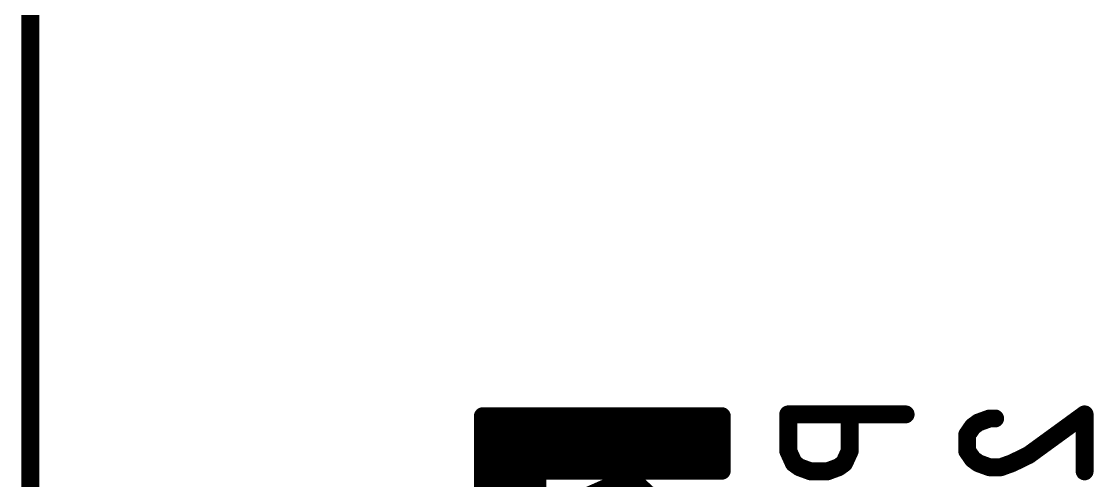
# Model space of a CAD drawing. Extents: x 100 to 128.6, y 94 to 134.1.
# Drawn here: x 99.95 to 105.94, y 108.63 to 111.19 of the extents above; entities that cross this region are included whole.
import ezdxf

# ---------------------------------------------------------------- set-up
doc = ezdxf.new("R2010")
doc.units = 0
doc.layers.get('0').update_dxf_attribs({"linetype": 'CONTINUOUS'})
doc.layers.add('MASK-BOTTOM_PHO', color=5, linetype='CONTINUOUS')
doc.layers.add('SILK-BOTTOM_PHO', color=14, linetype='CONTINUOUS')

# ---------------------------------------------------------------- blocks, each defined once
blk = doc.blocks.new('ROUND_1')
at = {"const_width": 0.050038}
blk.add_lwpolyline([(-0.025018, 0, 1), (0.025018, 0, 1)], format="xyb", close=True, dxfattribs=at)

msp = doc.modelspace()

# ---------------------------------------------------------------- linework, layer by layer
at = {"layer": 'MASK-BOTTOM_PHO', "const_width": 0.100076}
msp.add_lwpolyline([(100.000054, 131.99999), (100.000054, 102.00005)], dxfattribs=at)
at = {"layer": 'SILK-BOTTOM_PHO', "const_width": 0.100076}
for points in [[(100.000054, 131.99999), (100.000054, 102.00005)], [(102.528116, 108.99013), (102.528116, 108.160312)], [(102.528116, 108.99013), (103.863394, 108.99013)], [(102.540816, 108.99013), (102.540816, 108.058966)], [(102.55504, 108.99013), (102.55504, 108.014008)], [(102.56901, 108.99013), (102.56901, 107.980988)], [(102.583234, 108.99013), (102.583234, 107.954318)], [(102.597458, 108.99013), (102.597458, 107.931458)], [(102.611428, 108.99013), (102.611428, 107.9119)], [(102.625652, 108.99013), (102.625652, 107.894628)], [(102.639876, 108.99013), (102.639876, 107.87888)], [(102.653846, 108.99013), (102.653846, 107.863894)], [(102.66807, 108.99013), (102.66807, 107.851448)], [(102.682294, 108.99013), (102.682294, 107.83951)], [(102.696264, 108.99013), (102.696264, 107.828588)], [(102.710488, 108.99013), (102.710488, 107.818428)], [(102.724712, 108.99013), (102.724712, 107.809792)], [(102.738936, 108.99013), (102.738936, 107.801156)], [(102.752906, 108.99013), (102.752906, 107.794044)], [(102.76713, 108.99013), (102.76713, 107.786932)], [(102.781354, 108.99013), (102.781354, 107.780582)], [(102.795324, 108.99013), (102.795324, 107.775248)], [(102.809548, 108.99013), (102.809548, 107.770422)], [(102.823772, 108.99013), (102.823772, 107.765596)], [(102.837742, 108.99013), (102.837742, 108.68533)], [(102.851966, 108.99013), (102.851966, 108.68533)], [(102.86619, 108.99013), (102.86619, 108.68533)], [(102.88016, 108.99013), (102.88016, 108.68533)], [(102.894384, 108.99013), (102.894384, 108.68533)], [(102.908608, 108.99013), (102.908608, 108.68533)], [(102.922832, 108.99013), (102.922832, 108.68533)], [(102.936802, 108.99013), (102.936802, 108.68533)], [(102.951026, 108.99013), (102.951026, 108.68533)], [(102.96525, 108.99013), (102.96525, 108.68533)], [(102.97922, 108.99013), (102.97922, 108.68533)], [(102.993444, 108.99013), (102.993444, 108.68533)], [(103.007668, 108.99013), (103.007668, 108.68533)], [(103.021638, 108.99013), (103.021638, 108.68533)], [(103.035862, 108.99013), (103.035862, 108.68533)], [(103.050086, 108.99013), (103.050086, 108.68533)], [(103.064056, 108.99013), (103.064056, 108.68533)], [(103.07828, 108.99013), (103.07828, 108.68533)], [(103.092504, 108.99013), (103.092504, 108.68533)], [(103.106728, 108.99013), (103.106728, 108.68533)], [(103.120698, 108.99013), (103.120698, 108.68533)], [(103.134922, 108.99013), (103.134922, 108.68533)], [(103.149146, 108.99013), (103.149146, 108.68533)], [(103.163116, 108.99013), (103.163116, 108.68533)], [(103.17734, 108.99013), (103.17734, 108.68533)], [(103.191564, 108.99013), (103.191564, 108.68533)], [(103.205534, 108.99013), (103.205534, 108.68533)], [(103.219758, 108.99013), (103.219758, 108.68533)], [(103.233982, 108.99013), (103.233982, 108.68533)], [(103.247952, 108.99013), (103.247952, 108.68533)], [(103.262176, 108.99013), (103.262176, 108.68533)], [(103.2764, 108.99013), (103.2764, 108.68533)], [(103.290624, 108.99013), (103.290624, 108.68533)], [(103.304594, 108.99013), (103.304594, 108.68533)], [(103.318818, 108.99013), (103.318818, 108.68533)], [(103.333042, 108.99013), (103.333042, 108.68533)], [(103.347012, 108.99013), (103.347012, 108.68533)], [(103.361236, 108.99013), (103.361236, 108.68533)], [(103.37546, 108.99013), (103.37546, 108.68533)], [(103.38943, 108.99013), (103.38943, 108.68533)], [(103.403654, 108.99013), (103.403654, 108.68533)], [(103.417878, 108.99013), (103.417878, 108.68533)], [(103.432102, 108.99013), (103.432102, 108.68533)], [(103.446072, 108.99013), (103.446072, 108.68533)], [(103.460296, 108.99013), (103.460296, 108.68533)], [(103.47452, 108.99013), (103.47452, 108.68533)], [(103.48849, 108.99013), (103.48849, 108.68533)], [(103.502714, 108.99013), (103.502714, 108.68533)], [(103.516938, 108.99013), (103.516938, 108.68533)], [(103.530908, 108.99013), (103.530908, 108.68533)], [(103.545132, 108.99013), (103.545132, 108.68533)], [(103.559356, 108.99013), (103.559356, 108.68533)], [(103.573326, 108.99013), (103.573326, 108.68533)], [(103.58755, 108.99013), (103.58755, 108.68533)], [(103.601774, 108.99013), (103.601774, 108.68533)], [(103.615998, 108.99013), (103.615998, 108.68533)], [(103.629968, 108.99013), (103.629968, 108.68533)], [(103.644192, 108.99013), (103.644192, 108.68533)], [(103.658416, 108.99013), (103.658416, 108.68533)], [(103.672386, 108.99013), (103.672386, 108.68533)], [(103.68661, 108.99013), (103.68661, 108.68533)], [(103.700834, 108.99013), (103.700834, 108.68533)], [(103.714804, 108.99013), (103.714804, 108.68533)], [(103.729028, 108.99013), (103.729028, 108.68533)], [(103.743252, 108.99013), (103.743252, 108.68533)], [(103.757222, 108.99013), (103.757222, 108.68533)], [(103.771446, 108.99013), (103.771446, 108.68533)], [(103.78567, 108.99013), (103.78567, 108.68533)], [(103.799894, 108.99013), (103.799894, 108.68533)], [(103.813864, 108.99013), (103.813864, 108.68533)], [(103.828088, 108.99013), (103.828088, 108.68533)], [(103.842312, 108.99013), (103.842312, 108.68533)], [(103.856282, 108.99013), (103.856282, 108.68533)], [(103.863394, 108.99013), (103.863394, 108.68533)], [(104.234488, 109.000036), (104.89057, 109.000036)], [(104.234488, 109.000036), (104.234488, 108.795566)], [(104.57815, 108.795566), (104.57815, 109.000036)], [(105.578148, 108.772706), (105.890568, 109.000036)], [(105.890568, 109.000036), (105.890568, 108.681774)], [(102.528116, 108.975144), (103.863394, 108.975144)], [(102.528116, 108.961174), (103.863394, 108.961174)], [(102.528116, 108.94695), (103.863394, 108.94695)], [(102.528116, 108.932726), (103.863394, 108.932726)], [(105.265728, 108.93171), (105.234486, 108.886244)], [(105.29697, 108.95457), (105.265728, 108.93171)], [(105.359454, 108.977176), (105.29697, 108.95457)], [(105.390696, 108.977176), (105.359454, 108.977176)], [(102.528116, 108.918502), (103.863394, 108.918502)], [(102.528116, 108.904532), (103.863394, 108.904532)], [(102.528116, 108.890308), (103.863394, 108.890308)], [(102.528116, 108.876084), (103.863394, 108.876084)], [(102.528116, 108.862114), (103.863394, 108.862114)], [(105.234486, 108.886244), (105.234486, 108.795566)], [(102.528116, 108.84789), (103.863394, 108.84789)], [(102.528116, 108.833666), (103.863394, 108.833666)], [(102.528116, 108.819696), (103.863394, 108.819696)], [(102.528116, 108.805472), (103.863394, 108.805472)], [(102.528116, 108.791248), (103.863394, 108.791248)], [(102.528116, 108.777278), (103.863394, 108.777278)], [(102.528116, 108.763054), (103.863394, 108.763054)], [(102.528116, 108.74883), (103.863394, 108.74883)], [(104.234488, 108.795566), (104.26573, 108.72724)], [(104.546908, 108.72724), (104.57815, 108.795566)], [(105.234486, 108.795566), (105.265728, 108.7501)], [(105.265728, 108.7501), (105.29697, 108.72724)], [(105.484422, 108.72724), (105.578148, 108.772706)], [(102.528116, 108.734606), (103.863394, 108.734606)], [(102.528116, 108.720636), (103.863394, 108.720636)], [(102.528116, 108.706412), (103.863394, 108.706412)], [(102.528116, 108.692188), (103.863394, 108.692188)], [(102.83317, 108.68533), (103.863394, 108.68533)], [(102.83317, 108.68533), (102.83317, 108.160312)], [(104.26573, 108.72724), (104.296972, 108.704634)], [(104.296972, 108.704634), (104.359456, 108.681774)], [(104.359456, 108.681774), (104.453182, 108.681774)], [(104.453182, 108.681774), (104.515666, 108.704634)], [(104.515666, 108.704634), (104.546908, 108.72724)], [(105.29697, 108.72724), (105.359454, 108.704634)], [(105.359454, 108.704634), (105.421938, 108.704634)], [(105.421938, 108.704634), (105.484422, 108.72724)], [(102.528116, 108.678218), (102.83317, 108.678218)], [(102.528116, 108.663994), (102.83317, 108.663994)], [(102.528116, 108.64977), (102.83317, 108.64977)], [(102.528116, 108.6358), (102.83317, 108.6358)], [(102.528116, 108.621576), (102.83317, 108.621576)], [(103.043736, 108.513118), (103.349552, 108.647484)], [(103.290624, 108.621576), (103.377746, 108.621576)], [(103.290624, 108.621576), (103.290624, 107.949492)], [(103.304594, 108.627926), (103.304594, 107.974638)], [(103.318818, 108.634022), (103.318818, 108.006134)], [(103.322628, 108.6358), (103.361998, 108.6358)], [(103.333042, 108.640372), (103.333042, 108.047028)], [(103.347012, 108.64596), (103.347012, 108.2294)], [(103.349552, 108.647484), (103.863394, 108.17352)], [(103.361236, 108.6358), (103.361236, 108.2167)], [(103.37546, 108.6231), (103.37546, 108.203492)], [(102.528116, 108.607352), (102.83317, 108.607352)], [(102.528116, 108.593382), (102.83317, 108.593382)], [(103.205534, 108.584492), (103.205534, 107.547918)], [(103.219758, 108.59008), (103.219758, 107.861608)], [(103.226108, 108.593382), (103.40848, 108.593382)], [(103.233982, 108.59643), (103.233982, 107.874816)], [(103.247952, 108.60278), (103.247952, 107.890564)], [(103.258366, 108.607352), (103.392732, 108.607352)], [(103.262176, 108.608876), (103.262176, 107.907836)], [(103.2764, 108.615226), (103.2764, 107.926886)], [(103.38943, 108.609638), (103.38943, 108.19003)], [(103.403654, 108.59643), (103.403654, 108.176822)], [(103.417878, 108.58373), (103.417878, 108.164122)]]:
    msp.add_lwpolyline(points, dxfattribs=at)

# ---------------------------------------------------------------- block references
at = {"layer": 'SILK-BOTTOM_PHO'}
for p in [(102.528116, 108.99013), (102.528116, 108.99013), (102.540816, 108.99013), (102.55504, 108.99013), (102.56901, 108.99013), (102.583234, 108.99013), (102.597458, 108.99013), (102.611428, 108.99013), (102.625652, 108.99013), (102.639876, 108.99013), (102.653846, 108.99013), (102.66807, 108.99013), (102.682294, 108.99013), (102.696264, 108.99013), (102.710488, 108.99013), (102.724712, 108.99013), (102.738936, 108.99013), (102.752906, 108.99013), (102.76713, 108.99013), (102.781354, 108.99013), (102.795324, 108.99013), (102.809548, 108.99013), (102.823772, 108.99013), (102.837742, 108.99013), (102.851966, 108.99013), (102.86619, 108.99013), (102.88016, 108.99013), (102.894384, 108.99013), (102.908608, 108.99013), (102.922832, 108.99013), (102.936802, 108.99013), (102.951026, 108.99013), (102.96525, 108.99013), (102.97922, 108.99013), (102.993444, 108.99013), (103.007668, 108.99013), (103.021638, 108.99013), (103.035862, 108.99013), (103.050086, 108.99013), (103.064056, 108.99013), (103.07828, 108.99013), (103.092504, 108.99013), (103.106728, 108.99013), (103.120698, 108.99013), (103.134922, 108.99013), (103.149146, 108.99013), (103.163116, 108.99013), (103.17734, 108.99013), (103.191564, 108.99013), (103.205534, 108.99013), (103.219758, 108.99013), (103.233982, 108.99013), (103.247952, 108.99013), (103.262176, 108.99013), (103.2764, 108.99013), (103.290624, 108.99013), (103.304594, 108.99013), (103.318818, 108.99013), (103.333042, 108.99013), (103.347012, 108.99013), (103.361236, 108.99013), (103.37546, 108.99013), (103.38943, 108.99013), (103.403654, 108.99013), (103.417878, 108.99013), (103.432102, 108.99013), (103.446072, 108.99013), (103.460296, 108.99013), (103.47452, 108.99013), (103.48849, 108.99013), (103.502714, 108.99013), (103.516938, 108.99013), (103.530908, 108.99013), (103.545132, 108.99013), (103.559356, 108.99013), (103.573326, 108.99013), (103.58755, 108.99013), (103.601774, 108.99013), (103.615998, 108.99013), (103.629968, 108.99013), (103.644192, 108.99013), (103.658416, 108.99013), (103.672386, 108.99013), (103.68661, 108.99013), (103.700834, 108.99013), (103.714804, 108.99013), (103.729028, 108.99013), (103.743252, 108.99013), (103.757222, 108.99013), (103.771446, 108.99013), (103.78567, 108.99013), (103.799894, 108.99013), (103.813864, 108.99013), (103.828088, 108.99013), (103.842312, 108.99013), (103.856282, 108.99013), (103.863394, 108.99013), (104.234488, 109.000036), (104.234488, 109.000036), (104.57815, 109.000036), (104.89057, 109.000036), (105.890568, 109.000036), (102.528116, 108.975144), (102.528116, 108.961174), (102.528116, 108.94695), (102.528116, 108.932726), (103.863394, 108.975144), (103.863394, 108.961174), (103.863394, 108.94695), (103.863394, 108.932726), (105.265728, 108.93171), (105.29697, 108.95457), (105.359454, 108.977176), (105.390696, 108.977176), (102.528116, 108.918502), (102.528116, 108.904532), (102.528116, 108.890308), (102.528116, 108.876084), (102.528116, 108.862114), (103.863394, 108.918502), (103.863394, 108.904532), (103.863394, 108.890308), (103.863394, 108.876084), (103.863394, 108.862114), (105.234486, 108.886244), (102.528116, 108.84789), (102.528116, 108.833666), (102.528116, 108.819696), (102.528116, 108.805472), (103.863394, 108.84789), (103.863394, 108.833666), (103.863394, 108.819696), (103.863394, 108.805472), (102.528116, 108.791248), (102.528116, 108.777278), (102.528116, 108.763054), (102.528116, 108.74883), (103.863394, 108.791248), (103.863394, 108.777278), (103.863394, 108.763054), (103.863394, 108.74883), (104.234488, 108.795566), (104.57815, 108.795566), (105.234486, 108.795566), (105.265728, 108.7501), (105.578148, 108.772706), (102.528116, 108.734606), (102.528116, 108.720636), (102.528116, 108.706412), (102.528116, 108.692188), (102.83317, 108.68533), (102.83317, 108.68533), (102.837742, 108.68533), (102.851966, 108.68533), (102.86619, 108.68533), (102.88016, 108.68533), (102.894384, 108.68533), (102.908608, 108.68533), (102.922832, 108.68533), (102.936802, 108.68533), (102.951026, 108.68533), (102.96525, 108.68533), (102.97922, 108.68533), (102.993444, 108.68533), (103.007668, 108.68533), (103.021638, 108.68533), (103.035862, 108.68533), (103.050086, 108.68533), (103.064056, 108.68533), (103.07828, 108.68533), (103.092504, 108.68533), (103.106728, 108.68533), (103.120698, 108.68533), (103.134922, 108.68533), (103.149146, 108.68533), (103.163116, 108.68533), (103.17734, 108.68533), (103.191564, 108.68533), (103.205534, 108.68533), (103.219758, 108.68533), (103.233982, 108.68533), (103.247952, 108.68533), (103.262176, 108.68533), (103.2764, 108.68533), (103.290624, 108.68533), (103.304594, 108.68533), (103.318818, 108.68533), (103.333042, 108.68533), (103.347012, 108.68533), (103.361236, 108.68533), (103.37546, 108.68533), (103.38943, 108.68533), (103.403654, 108.68533), (103.417878, 108.68533), (103.432102, 108.68533), (103.446072, 108.68533), (103.460296, 108.68533), (103.47452, 108.68533), (103.48849, 108.68533), (103.502714, 108.68533), (103.516938, 108.68533), (103.530908, 108.68533), (103.545132, 108.68533), (103.559356, 108.68533), (103.573326, 108.68533), (103.58755, 108.68533), (103.601774, 108.68533), (103.615998, 108.68533), (103.629968, 108.68533), (103.644192, 108.68533), (103.658416, 108.68533), (103.672386, 108.68533), (103.68661, 108.68533), (103.700834, 108.68533), (103.714804, 108.68533), (103.729028, 108.68533), (103.743252, 108.68533), (103.757222, 108.68533), (103.771446, 108.68533), (103.78567, 108.68533), (103.799894, 108.68533), (103.813864, 108.68533), (103.828088, 108.68533), (103.842312, 108.68533), (103.856282, 108.68533), (103.863394, 108.734606), (103.863394, 108.720636), (103.863394, 108.706412), (103.863394, 108.692188), (103.863394, 108.68533), (103.863394, 108.68533), (104.26573, 108.72724), (104.296972, 108.704634), (104.359456, 108.681774), (104.453182, 108.681774), (104.515666, 108.704634), (104.546908, 108.72724), (105.29697, 108.72724), (105.359454, 108.704634), (105.421938, 108.704634), (105.484422, 108.72724), (105.890568, 108.681774), (102.528116, 108.678218), (102.528116, 108.663994), (102.528116, 108.64977), (102.528116, 108.6358), (102.528116, 108.621576), (102.83317, 108.678218), (102.83317, 108.663994), (102.83317, 108.64977), (102.83317, 108.6358), (102.83317, 108.621576), (103.290624, 108.621576), (103.290624, 108.621576), (103.304594, 108.627926), (103.318818, 108.634022), (103.322628, 108.6358), (103.333042, 108.640372), (103.347012, 108.64596), (103.349552, 108.647484), (103.361236, 108.6358), (103.361998, 108.6358), (103.37546, 108.6231), (103.377746, 108.621576), (102.528116, 108.607352), (102.528116, 108.593382), (102.83317, 108.607352), (102.83317, 108.593382), (103.205534, 108.584492), (103.219758, 108.59008), (103.226108, 108.593382), (103.233982, 108.59643), (103.247952, 108.60278), (103.258366, 108.607352), (103.262176, 108.608876), (103.2764, 108.615226), (103.38943, 108.609638), (103.392732, 108.607352), (103.403654, 108.59643), (103.40848, 108.593382), (103.417878, 108.58373)]:
    msp.add_blockref('ROUND_1', p, dxfattribs=at)

doc.saveas('drawing.dxf')
